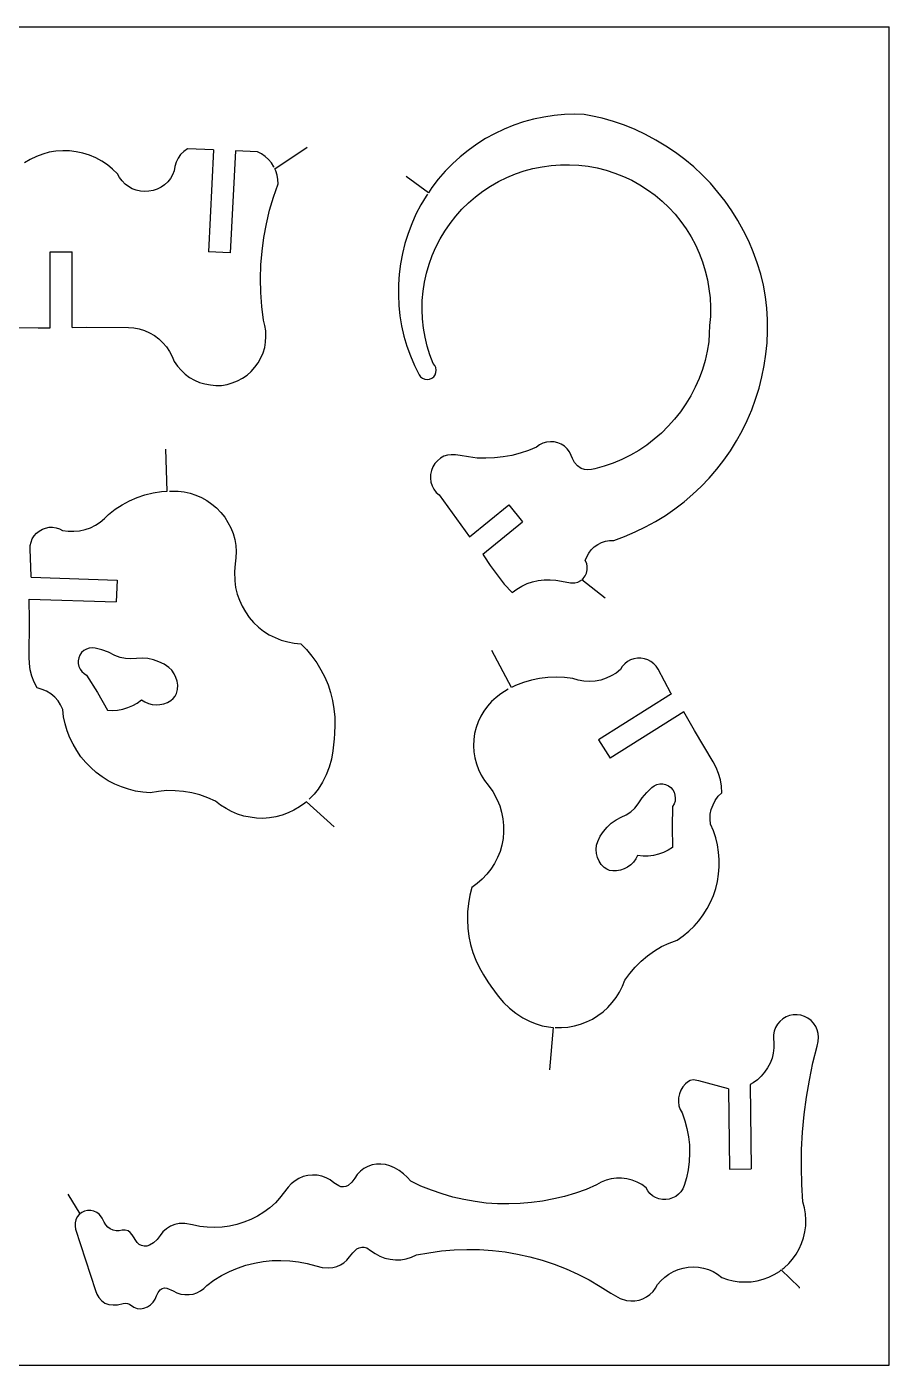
# Model space of a CAD drawing. Extents: x 265 to 565, y 405 to 650.
# Drawn here: x 407 to 564.9, y 404.8 to 649.8 of the extents above; entities that cross this region are included whole.
import ezdxf

# ---------------------------------------------------------------- set-up
doc = ezdxf.new("R2010")
doc.units = 0
doc.linetypes.add('AUSGEZOGEN', pattern=[0])
for name, color, linetype in [('01_DREHEN', 7, 'AUSGEZOGEN'), ('02_MITTEL', 2, 'AUSGEZOGEN'), ('03_DUENN', 1, 'AUSGEZOGEN')]:
    doc.layers.add(name, color=color, linetype=linetype)

msp = doc.modelspace()

# ---------------------------------------------------------------- linework, layer by layer
at = {"layer": '01_DREHEN'}
for p, q in [((497.93286, 632.322235), (496.12482, 631.711585)), ((499.76511, 632.825845), (497.93286, 632.322235)), ((501.63738, 633.227665), (499.76511, 632.825845)), ((503.52846, 633.522355), (501.63738, 633.227665)), ((505.42212, 633.688285), (503.52846, 633.522355)), ((507.33738, 633.731155), (505.42212, 633.688285)), ((508.99815, 633.669505), (507.33738, 633.731155)), ((510.24102, 633.479455), (508.99815, 633.669505)), ((512.32224, 633.016015), (510.24102, 633.479455)), ((514.36341, 632.426755), (512.32224, 633.016015)), ((516.38298, 631.732855), (514.36341, 632.426755)), ((492.63183, 630.176755), (490.97121, 629.271325)), ((494.35695, 630.996325), (492.63183, 630.176755)), ((496.12482, 631.711585), (494.35695, 630.996325)), ((518.3598, 630.934675), (516.38298, 631.732855)), ((520.27506, 630.029335), (518.3598, 630.934675)), ((522.16884, 629.019505), (520.27506, 630.029335)), ((436.399677, 627.391143), (435.727407, 626.927793)), ((441.18773, 627.202287), (436.399677, 627.391143)), ((441.18773, 627.202287), (440.242103, 608.571639)), ((452.399491, 623.761749), (458.326531, 627.690698)), ((489.35073, 628.240105), (487.8159, 627.125845)), ((490.97121, 629.271325), (489.35073, 628.240105)), ((523.97688, 627.926755), (522.16884, 629.019505)), ((525.74475, 626.747995), (523.97688, 627.926755)), ((407.642307, 625.454493), (406.592187, 624.824973)), ((408.778077, 626.003703), (407.642307, 625.454493)), ((409.935177, 626.445693), (408.778077, 626.003703)), ((411.135087, 626.780403), (409.935177, 626.445693)), ((412.353957, 626.970573), (411.135087, 626.780403)), ((413.596857, 627.053583), (412.353957, 626.970573)), ((414.836997, 627.032103), (413.596857, 627.053583)), ((416.077167, 626.884923), (414.836997, 627.032103)), ((417.298647, 626.633013), (416.077167, 626.884923)), ((418.477167, 626.255403), (417.298647, 626.633013)), ((419.634417, 625.770573), (418.477167, 626.255403)), ((420.727167, 625.181193), (419.634417, 625.770573)), ((421.758507, 624.487533), (420.727167, 625.181193)), ((434.337237, 624.950883), (434.106807, 624.171483)), ((434.696067, 625.687533), (434.337237, 624.950883)), ((435.159507, 626.359923), (434.696067, 625.687533)), ((435.727407, 626.927793), (435.159507, 626.359923)), ((445.184874, 627.044559), (444.23696, 608.368874)), ((449.232837, 626.884923), (445.184874, 627.044559)), ((449.969367, 626.485833), (449.232837, 626.884923)), ((450.641757, 626.022363), (449.969367, 626.485833)), ((451.252527, 625.454493), (450.641757, 626.022363)), ((451.777407, 624.824973), (451.252527, 625.454493)), ((452.219367, 624.131313), (451.777407, 624.824973)), ((486.32109, 625.925725), (484.91214, 624.642685)), ((487.8159, 627.125845), (486.32109, 625.925725)), ((527.44824, 625.464985), (525.74475, 626.747995)), ((529.09035, 624.096325), (527.44824, 625.464985)), ((422.725467, 623.710833), (421.758507, 624.487533)), ((423.609417, 622.826913), (422.725467, 623.710833)), ((423.986997, 622.133013), (423.609417, 622.826913)), ((433.707717, 622.658013), (433.287117, 621.985713)), ((434.002287, 623.373153), (433.707717, 622.658013)), ((434.106807, 624.171483), (434.002287, 623.373153)), ((452.257875, 624.052305), (452.219367, 624.131313)), ((452.578407, 623.394663), (452.399491, 623.761749)), ((452.830107, 622.615143), (452.578407, 623.394663)), ((452.977527, 621.795573), (452.830107, 622.615143)), ((480.518985, 619.377559), (476.445348, 622.331642)), ((483.58626, 623.298115), (482.3247, 621.846325)), ((484.91214, 624.642685), (483.58626, 623.298115)), ((494.88456, 622.162255), (496.4409, 622.813285)), ((496.4409, 622.813285), (498.04011, 623.359675)), ((498.04011, 623.359675), (499.65786, 623.801635)), ((499.65786, 623.801635), (501.32121, 624.139195)), ((501.32121, 624.139195), (503.00346, 624.369505)), ((503.00346, 624.369505), (504.68559, 624.495415)), ((504.68559, 624.495415), (506.37042, 624.495415)), ((506.37042, 624.495415), (508.05267, 624.433765)), ((508.05267, 624.433765), (509.7348, 624.222235)), ((509.7348, 624.222235), (511.39815, 623.927545)), ((511.39815, 623.927545), (513.0375, 623.507065)), ((513.0375, 623.507065), (514.63659, 622.982065)), ((514.63659, 622.982065), (516.21432, 622.371325)), ((516.21432, 622.371325), (517.73025, 621.656155)), ((530.64657, 622.644505), (529.09035, 624.096325)), ((532.11702, 621.109675), (530.64657, 622.644505)), ((424.450467, 621.522243), (423.986997, 622.133013)), ((424.996857, 620.954493), (424.450467, 621.522243)), ((425.629077, 620.491143), (424.996857, 620.954493)), ((426.322737, 620.113323), (425.629077, 620.491143)), ((427.038027, 619.837413), (426.322737, 620.113323)), ((430.887117, 620.049183), (430.153197, 619.797243)), ((431.583627, 620.408013), (430.887117, 620.049183)), ((432.234417, 620.847363), (431.583627, 620.408013)), ((432.802287, 621.374973), (432.234417, 620.847363)), ((433.287117, 621.985713), (432.802287, 621.374973)), ((452.155227, 618.575883), (452.998887, 620.976003)), ((452.998887, 620.976003), (452.977527, 621.795573)), ((481.16757, 620.330245), (480.518985, 619.377559)), ((482.3247, 621.846325), (481.16757, 620.330245)), ((490.48635, 619.657855), (491.8953, 620.584675)), ((491.8953, 620.584675), (493.3686, 621.425725)), ((493.3686, 621.425725), (494.88456, 622.162255)), ((517.73025, 621.656155), (519.22236, 620.836345)), ((519.22236, 620.836345), (520.63128, 619.931035)), ((520.63128, 619.931035), (522.00006, 618.921325)), ((533.50731, 619.489075), (532.11702, 621.109675)), ((427.817427, 619.650093), (427.038027, 619.837413)), ((428.594247, 619.607223), (427.817427, 619.650093)), ((429.373647, 619.650093), (428.594247, 619.607223)), ((430.153197, 619.797243), (429.373647, 619.650093)), ((451.439967, 616.157103), (452.155227, 618.575883)), ((480.09348, 618.752545), (479.12652, 617.134555)), ((480.354126, 619.135401), (480.09348, 618.752545)), ((486.65877, 616.355125), (487.85604, 617.533765)), ((487.85604, 617.533765), (489.14169, 618.626635)), ((489.14169, 618.626635), (490.48635, 619.657855)), ((522.00006, 618.921325), (523.30446, 617.849815)), ((523.30446, 617.849815), (524.52324, 616.692565)), ((534.83322, 617.828455), (533.50731, 619.489075)), ((536.05188, 616.081945), (534.83322, 617.828455)), ((450.872067, 613.674063), (451.439967, 616.157103)), ((478.24257, 615.428335), (477.46578, 613.684675)), ((479.12652, 617.134555), (478.24257, 615.428335)), ((484.49169, 613.767685), (485.54439, 615.093595)), ((485.54439, 615.093595), (486.65877, 616.355125)), ((524.52324, 616.692565), (525.65901, 615.449815)), ((525.65901, 615.449815), (526.7331, 614.126515)), ((537.16626, 614.273905), (536.05188, 616.081945)), ((450.411327, 611.193633), (450.872067, 613.674063)), ((477.46578, 613.684675), (476.79078, 611.916775)), ((483.54336, 612.358765), (484.49169, 613.767685)), ((526.7331, 614.126515), (527.72157, 612.757855)), ((527.72157, 612.757855), (528.60549, 611.327425)), ((538.19757, 612.401635), (537.16626, 614.273905)), ((450.073887, 608.689353), (450.411327, 611.193633)), ((476.22279, 610.087255), (475.76214, 608.236345)), ((476.79078, 611.916775), (476.22279, 610.087255)), ((481.90425, 609.412135), (482.66214, 610.928335)), ((482.66214, 610.928335), (483.54336, 612.358765)), ((528.60549, 611.327425), (529.4037, 609.832855)), ((539.14578, 610.486345), (538.19757, 612.401635)), ((539.96535, 608.528335), (539.14578, 610.486345)), ((411.311317, 608.584803), (415.311317, 608.584803)), ((411.311317, 594.652983), (411.311317, 608.584803)), ((415.311317, 594.71996), (415.311317, 608.584803)), ((444.23696, 608.368874), (440.242103, 608.571639)), ((449.862357, 606.166023), (450.073887, 608.689353)), ((475.76214, 608.236345), (475.40322, 606.363955)), ((480.66408, 606.278215), (481.23183, 607.877425)), ((481.23183, 607.877425), (481.90425, 609.412135)), ((529.4037, 609.832855), (530.10006, 608.297995)), ((530.10006, 608.297995), (530.68671, 606.720175)), ((540.702, 606.530125), (539.96535, 608.528335)), ((449.800707, 603.640233), (449.862357, 606.166023)), ((475.40322, 606.363955), (475.17291, 604.470175)), ((480.17925, 604.657735), (480.66408, 606.278215)), ((530.68671, 606.720175), (531.19293, 605.099695)), ((541.3314, 604.491685), (540.702, 606.530125)), ((449.843577, 601.095453), (449.800707, 603.640233)), ((475.17291, 604.470175), (475.02549, 602.576395)), ((479.547, 601.336225), (479.8203, 603.018355)), ((479.8203, 603.018355), (480.17925, 604.657735)), ((531.19293, 605.099695), (531.59202, 603.460345)), ((531.59202, 603.460345), (531.86535, 601.796995)), ((541.83774, 602.429245), (541.3314, 604.491685)), ((450.031017, 598.569663), (449.843577, 601.095453)), ((475.02549, 602.576395), (475.02549, 600.661345)), ((475.02549, 600.661345), (475.08714, 598.748785)), ((479.39958, 599.651515), (479.547, 601.336225)), ((531.86535, 601.796995), (532.05549, 600.114865)), ((542.23683, 600.345175), (541.83774, 602.429245)), ((542.46714, 598.242565), (542.23683, 600.345175)), ((450.325707, 596.067723), (450.031017, 598.569663)), ((475.08714, 598.748785), (475.2987, 596.855005)), ((479.37834, 597.969265), (479.39958, 599.651515)), ((479.44248, 596.287135), (479.37834, 597.969265)), ((532.05549, 600.114865), (532.11702, 598.432615)), ((532.11702, 598.432615), (532.11702, 596.747905)), ((542.59578, 596.139745), (542.46714, 598.242565)), ((450.598887, 595.079373), (450.325707, 596.067723)), ((475.2987, 596.855005), (475.61487, 594.982615)), ((479.61135, 594.602305), (479.44248, 596.287135)), ((532.11702, 596.747905), (531.96975, 595.065775)), ((542.59578, 594.034435), (542.59578, 596.139745)), ((402.003747, 594.698943), (409.094127, 594.615903)), ((409.094127, 594.615903), (411.311317, 594.652983)), ((415.311317, 594.71996), (417.909417, 594.763323)), ((417.909417, 594.763323), (425.607597, 594.720453)), ((425.607597, 594.720453), (426.617427, 594.637413)), ((426.617427, 594.637413), (427.605777, 594.447243)), ((427.605777, 594.447243), (428.575467, 594.131073)), ((428.575467, 594.131073), (429.499557, 593.731983)), ((429.499557, 593.731983), (430.383507, 593.228463)), ((430.383507, 593.228463), (431.181807, 592.617723)), ((450.767667, 594.069543), (450.598887, 595.079373)), ((450.724797, 592.049853), (450.789177, 593.059683)), ((450.789177, 593.059683), (450.767667, 594.069543)), ((475.61487, 594.982615), (476.03547, 593.131705)), ((476.03547, 593.131705), (476.58183, 591.299575)), ((479.90592, 592.941565), (479.61135, 594.602305)), ((480.28353, 591.299575), (479.90592, 592.941565)), ((531.9081, 593.635345), (531.84396, 592.100485)), ((531.96975, 595.065775), (531.9081, 593.635345)), ((542.48853, 591.910345), (542.59578, 594.034435)), ((431.181807, 592.617723), (431.939847, 591.923943)), ((431.939847, 591.923943), (432.593337, 591.165903)), ((432.593337, 591.165903), (433.161207, 590.324853)), ((450.264057, 590.073033), (450.558747, 591.040023)), ((450.558747, 591.040023), (450.724797, 592.049853)), ((476.58183, 591.299575), (477.23274, 589.491565)), ((480.76836, 589.681825), (480.28353, 591.299575)), ((531.84396, 592.100485), (531.54915, 590.375485)), ((542.2797, 589.807615), (542.48853, 591.910345)), ((433.161207, 590.324853), (433.643337, 589.419543)), ((433.643337, 589.419543), (434.002287, 588.473943)), ((434.002287, 588.473943), (434.591637, 587.632893)), ((448.769367, 587.421243), (449.358747, 588.240903)), ((449.358747, 588.240903), (449.862357, 589.124853)), ((449.862357, 589.124853), (450.264057, 590.073033)), ((477.23274, 589.491565), (477.96939, 587.745175)), ((481.35774, 588.104005), (480.76836, 589.681825)), ((481.67379, 587.766565), (481.35774, 588.104005)), ((531.17157, 588.671995), (530.66793, 587.008405)), ((531.54915, 590.375485), (531.17157, 588.671995)), ((541.98501, 587.723665), (542.2797, 589.807615)), ((434.591637, 587.632893), (435.242547, 586.874853)), ((435.242547, 586.874853), (436.000587, 586.181073)), ((436.000587, 586.181073), (436.820157, 585.570333)), ((436.820157, 585.570333), (437.704077, 585.064113)), ((446.476497, 585.401673), (447.317547, 585.990903)), ((447.317547, 585.990903), (448.075587, 586.663203)), ((448.075587, 586.663203), (448.769367, 587.421243)), ((477.96939, 587.745175), (478.81047, 586.020175)), ((478.81047, 586.020175), (479.08626, 585.682495)), ((479.08626, 585.682495), (479.44248, 585.409435)), ((481.14621, 585.409435), (481.48365, 585.704005)), ((481.48365, 585.704005), (481.73535, 586.063045)), ((481.86135, 587.367445), (481.67379, 587.766565)), ((481.73535, 586.063045), (481.90425, 586.483525)), ((481.92561, 586.925485), (481.86135, 587.367445)), ((481.90425, 586.483525), (481.92561, 586.925485)), ((530.66793, 587.008405), (530.05719, 585.369145)), ((541.03671, 583.622785), (541.56444, 585.663835)), ((541.56444, 585.663835), (541.98501, 587.723665)), ((437.704077, 585.064113), (438.630897, 584.665023)), ((438.630897, 584.665023), (439.619367, 584.370333)), ((439.619367, 584.370333), (440.607717, 584.182893)), ((440.607717, 584.182893), (441.617547, 584.097123)), ((441.617547, 584.097123), (442.648767, 584.118513)), ((442.648767, 584.118513), (443.658627, 584.287293)), ((443.658627, 584.287293), (444.625587, 584.560473)), ((444.625587, 584.560473), (445.571187, 584.938323)), ((445.571187, 584.938323), (446.476497, 585.401673)), ((479.44248, 585.409435), (479.86305, 585.243235)), ((479.86305, 585.243235), (480.30501, 585.179005)), ((480.30501, 585.179005), (480.747, 585.243235)), ((480.747, 585.243235), (481.14621, 585.409435)), ((529.36353, 583.770175), (528.56262, 582.213835)), ((530.05719, 585.369145), (529.36353, 583.770175)), ((540.40731, 581.603095), (541.03671, 583.622785)), ((527.65719, 580.719145), (526.66884, 579.288715)), ((528.56262, 582.213835), (527.65719, 580.719145)), ((539.69214, 579.626395), (540.40731, 581.603095)), ((526.66884, 579.288715), (525.57597, 577.901275)), ((538.85109, 577.689745), (539.69214, 579.626395)), ((524.41884, 576.618235), (523.1787, 575.375365)), ((525.57597, 577.901275), (524.41884, 576.618235)), ((536.89305, 573.944935), (537.92427, 575.795845)), ((537.92427, 575.795845), (538.85109, 577.689745)), ((501.4686, 573.545845), (500.85786, 573.229885)), ((502.14102, 573.736015), (501.4686, 573.545845)), ((502.83468, 573.797665), (502.14102, 573.736015)), ((503.52846, 573.776155), (502.83468, 573.797665)), ((504.20346, 573.607495), (503.52846, 573.776155)), ((504.83298, 573.334195), (504.20346, 573.607495)), ((505.42212, 572.956585), (504.83298, 573.334195)), ((521.85267, 574.239625), (520.46511, 573.187015)), ((523.1787, 575.375365), (521.85267, 574.239625)), ((535.7787, 572.158405), (536.89305, 573.944935)), ((432.69317, 564.730611), (432.460162, 572.430646)), ((483.35604, 571.127065), (482.72379, 570.768115)), ((483.98535, 571.336135), (483.35604, 571.127065)), ((484.66047, 571.421875), (483.98535, 571.336135)), ((485.48013, 571.400365), (484.66047, 571.421875)), ((486.2997, 571.295845), (485.48013, 571.400365)), ((487.85604, 571.001155), (486.2997, 571.295845)), ((489.45501, 570.811015), (487.85604, 571.001155)), ((494.20968, 571.001155), (492.63183, 570.832495)), ((495.78738, 571.274455), (494.20968, 571.001155)), ((497.32482, 571.673575), (495.78738, 571.274455)), ((498.83829, 572.177185), (497.32482, 571.673575)), ((500.29011, 572.809315), (498.83829, 572.177185)), ((500.85786, 573.229885), (500.29011, 572.809315)), ((505.92846, 572.471755), (505.42212, 572.956585)), ((506.32755, 571.925245), (505.92846, 572.471755)), ((506.64372, 571.295845), (506.32755, 571.925245)), ((506.89542, 570.706585), (506.64372, 571.295845)), ((517.49736, 571.336135), (515.94102, 570.559195)), ((519.01341, 572.198575), (517.49736, 571.336135)), ((520.46511, 573.187015), (519.01341, 572.198575)), ((534.57879, 570.411895), (535.7787, 572.158405)), ((481.06317, 568.518115), (480.91578, 567.824335)), ((481.31487, 569.190415), (481.06317, 568.518115)), ((481.69248, 569.801155), (481.31487, 569.190415)), ((482.17731, 570.326155), (481.69248, 569.801155)), ((482.72379, 570.768115), (482.17731, 570.326155)), ((491.03286, 570.768115), (489.45501, 570.811015)), ((492.63183, 570.832495), (491.03286, 570.768115)), ((507.27315, 569.991445), (506.89542, 570.706585)), ((507.82224, 569.380675), (507.27315, 569.991445)), ((508.47315, 568.917235), (507.82224, 569.380675)), ((509.08377, 568.727185), (508.47315, 568.917235)), ((509.71329, 568.644145), (509.08377, 568.727185)), ((510.3669, 568.687015), (509.71329, 568.644145)), ((510.99633, 568.812805), (510.3669, 568.687015)), ((512.68128, 569.297665), (510.99633, 568.812805)), ((514.3419, 569.865535), (512.68128, 569.297665)), ((515.94102, 570.559195), (514.3419, 569.865535)), ((531.9081, 567.149455), (533.29566, 568.748455)), ((533.29566, 568.748455), (534.57879, 570.411895)), ((480.91578, 567.824335), (480.89427, 567.109195)), ((480.89427, 567.109195), (480.97743, 566.415415)), ((480.97743, 566.415415), (481.18896, 565.719025)), ((530.4564, 565.614505), (531.9081, 567.149455)), ((425.786723, 562.99857), (427.189791, 563.596643)), ((427.189791, 563.596643), (428.640206, 564.076538)), ((428.640206, 564.076538), (430.13312, 564.435495)), ((430.13312, 564.435495), (431.638639, 564.656049)), ((431.638639, 564.656049), (432.69317, 564.730611)), ((433.157398, 564.763435), (434.706217, 564.739471)), ((434.706217, 564.739471), (435.808532, 564.60391)), ((435.808532, 564.60391), (436.917038, 564.372809)), ((436.917038, 564.372809), (437.976931, 564.017407)), ((437.976931, 564.017407), (439.013882, 563.573961)), ((439.013882, 563.573961), (439.99145, 563.024624)), ((481.18896, 565.719025), (481.52652, 565.089505)), ((481.52652, 565.089505), (481.96578, 564.521755)), ((481.96578, 564.521755), (482.49348, 564.058405)), ((482.49348, 564.058405), (488.02542, 556.413236)), ((527.32236, 562.796635), (528.92157, 564.184195)), ((528.92157, 564.184195), (530.4564, 565.614505)), ((421.942624, 560.487307), (423.161945, 561.443241)), ((423.161945, 561.443241), (424.438339, 562.25878)), ((424.438339, 562.25878), (425.786723, 562.99857)), ((439.99145, 563.024624), (440.900516, 562.38575)), ((440.900516, 562.38575), (441.755724, 561.668968)), ((441.755724, 561.668968), (442.543639, 560.860159)), ((488.02542, 556.413236), (495.221926, 562.254496)), ((495.221926, 562.254496), (497.742763, 559.148794)), ((523.91523, 560.313595), (525.64023, 561.513595)), ((525.64023, 561.513595), (527.32236, 562.796635)), ((419.579255, 558.52616), (420.457047, 559.062794)), ((420.457047, 559.062794), (421.234892, 559.733365)), ((421.234892, 559.733365), (421.942624, 560.487307)), ((442.543639, 560.860159), (443.232249, 559.971875)), ((443.232249, 559.971875), (443.830541, 559.030749)), ((443.830541, 559.030749), (444.356274, 558.044325)), ((490.451394, 553.230536), (497.742763, 559.148794)), ((520.27506, 558.189625), (522.10446, 559.220725)), ((522.10446, 559.220725), (523.91523, 560.313595)), ((408.023819, 555.998621), (408.355227, 556.557599)), ((408.355227, 556.557599), (408.805437, 557.040413)), ((408.805437, 557.040413), (409.296659, 557.447717)), ((409.296659, 557.447717), (409.861204, 557.776923)), ((409.861204, 557.776923), (410.457608, 558.003854)), ((410.457608, 558.003854), (411.091711, 558.128616)), ((411.091711, 558.128616), (411.740115, 558.143989)), ((411.740115, 558.143989), (412.379933, 558.051941)), ((412.379933, 558.051941), (413.004618, 557.858101)), ((413.004618, 557.858101), (413.570419, 557.552273)), ((413.570419, 557.552273), (414.606506, 557.402957)), ((414.606506, 557.402957), (415.634445, 557.394643)), ((415.634445, 557.394643), (416.676298, 557.49057)), ((416.676298, 557.49057), (417.670714, 557.704589)), ((417.670714, 557.704589), (418.657376, 558.059945)), ((418.657376, 558.059945), (419.579255, 558.52616)), ((444.356274, 558.044325), (444.755551, 556.987286)), ((444.755551, 556.987286), (445.070091, 555.905594)), ((514.44645, 555.727855), (516.42585, 556.464505)), ((516.42585, 556.464505), (518.3598, 557.284195)), ((518.3598, 557.284195), (520.27506, 558.189625)), ((407.606716, 554.124247), (407.641573, 554.777216)), ((407.801454, 549.195941), (407.606716, 554.124247)), ((407.641573, 554.777216), (407.787558, 555.398861)), ((407.787558, 555.398861), (408.023819, 555.998621)), ((445.070091, 555.905594), (445.25318, 554.793716)), ((445.25318, 554.793716), (445.316218, 553.686357)), ((509.86068, 553.413595), (510.32403, 554.024335)), ((510.32403, 554.024335), (510.87054, 554.549335)), ((510.87054, 554.549335), (511.50267, 554.991325)), ((511.50267, 554.991325), (512.19645, 555.350245)), ((512.19645, 555.350245), (512.91159, 555.580555)), ((512.91159, 555.580555), (513.66951, 555.727855)), ((513.66951, 555.727855), (514.44645, 555.727855)), ((445.158619, 551.451834), (445.004172, 550.047032)), ((445.294241, 552.554045), (445.158619, 551.451834)), ((445.316218, 553.686357), (445.294241, 552.554045)), ((490.451394, 553.230536), (490.65513, 552.928765)), ((490.65513, 552.928765), (491.81226, 551.142115)), ((509.23116, 552.026035), (509.48298, 552.741205)), ((509.48298, 551.498335), (509.23116, 552.026035)), ((509.48298, 552.741205), (509.86068, 553.413595)), ((509.58738, 550.930465), (509.48298, 551.498335)), ((407.782501, 548.997469), (407.801454, 549.195941)), ((407.782501, 548.997469), (423.531126, 548.467009)), ((445.004172, 550.047032), (445.068388, 548.304593)), ((491.81226, 551.142115), (493.07379, 549.417115)), ((493.07379, 549.417115), (494.39982, 547.753645)), ((508.83207, 548.763475), (509.18829, 549.226945)), ((509.18829, 549.226945), (509.44011, 549.754675)), ((509.44011, 549.754675), (509.56602, 550.341325)), ((509.56602, 550.341325), (509.58738, 550.930465)), ((423.531126, 548.467009), (423.39647, 544.469276)), ((445.068388, 548.304593), (445.22932, 547.108566)), ((445.22932, 547.108566), (445.533872, 545.921797)), ((494.39982, 547.753645), (495.83013, 546.176035)), ((495.83013, 546.176035), (496.67133, 546.786775)), ((496.67133, 546.786775), (497.59815, 547.354555)), ((497.59815, 547.354555), (498.56499, 547.817995)), ((498.56499, 547.817995), (499.57482, 548.155465)), ((499.57482, 548.155465), (500.62755, 548.407255)), ((500.62755, 548.407255), (501.69903, 548.533165)), ((501.69903, 548.533165), (502.77303, 548.533165)), ((502.77303, 548.533165), (503.84451, 548.468905)), ((503.84451, 548.468905), (504.89724, 548.259985)), ((504.89724, 548.259985), (506.49633, 547.943905)), ((506.49633, 547.943905), (507.31602, 547.943905)), ((507.31602, 547.943905), (507.88389, 548.112685)), ((507.88389, 548.112685), (508.39011, 548.385895)), ((508.39011, 548.385895), (508.488854, 548.470256)), ((508.583721, 548.551303), (508.83207, 548.763475)), ((508.583721, 548.551303), (512.895768, 545.216802)), ((407.5119, 541.089248), (407.476051, 545.005523)), ((407.476051, 545.005523), (423.39647, 544.469276)), ((445.533872, 545.921797), (445.924779, 544.788649)), ((445.924779, 544.788649), (446.431428, 543.670104)), ((446.431428, 543.670104), (447.035921, 542.633481)), ((447.035921, 542.633481), (447.723837, 541.623765)), ((447.723837, 541.623765), (448.516628, 540.721671)), ((407.424544, 534.390336), (407.5119, 541.089248)), ((448.516628, 540.721671), (449.401783, 539.873612)), ((449.401783, 539.873612), (450.363516, 539.144422)), ((450.363516, 539.144422), (451.385983, 538.475687)), ((451.385983, 538.475687), (452.456984, 537.931209)), ((452.456984, 537.931209), (453.589494, 537.49386)), ((453.589494, 537.49386), (454.761333, 537.153972)), ((454.761333, 537.153972), (455.945585, 536.920541)), ((455.945585, 536.920541), (457.159621, 536.80064)), ((457.159621, 536.80064), (458.217305, 535.736642)), ((407.482757, 533.205672), (407.424544, 534.390336)), ((458.217305, 535.736642), (459.186242, 534.574704)), ((459.186242, 534.574704), (460.077281, 533.339281)), ((495.750093, 528.785711), (492.119704, 535.609907)), ((518.764637, 534.175981), (518.135117, 534.071581)), ((519.418157, 534.175981), (518.764637, 534.175981)), ((520.047677, 534.071581), (519.418157, 534.175981)), ((407.651496, 532.038958), (407.482757, 533.205672)), ((407.945123, 530.870684), (407.651496, 532.038958)), ((460.077281, 533.339281), (460.858146, 532.042666)), ((460.858146, 532.042666), (461.557873, 530.720582)), ((515.673587, 532.113421), (514.853777, 531.462511)), ((516.008297, 532.662631), (515.673587, 532.113421)), ((516.450287, 533.144761), (516.008297, 532.662631)), ((516.956627, 533.546581), (516.450287, 533.144761)), ((517.524497, 533.859931), (516.956627, 533.546581)), ((518.135117, 534.071581), (517.524497, 533.859931)), ((520.679807, 533.881291), (520.047677, 534.071581)), ((521.247677, 533.565361), (520.679807, 533.881291)), ((521.753897, 533.166271), (521.247677, 533.565361)), ((522.193157, 532.702801), (521.753897, 533.166271)), ((522.552197, 532.156291), (522.193157, 532.702801)), ((524.866577, 527.800861), (522.552197, 532.156291)), ((408.374603, 529.756731), (407.945123, 530.870684)), ((408.929901, 528.719307), (408.374603, 529.756731)), ((461.557873, 530.720582), (462.155996, 529.317369)), ((462.155996, 529.317369), (462.625038, 527.885386)), ((497.898467, 529.716151), (496.486817, 529.148281)), ((499.368947, 530.158111), (497.898467, 529.716151)), ((500.863637, 530.474191), (499.368947, 530.158111)), ((502.376957, 530.664331), (500.863637, 530.474191)), ((503.914427, 530.704501), (502.376957, 530.664331)), ((505.427867, 530.642971), (503.914427, 530.704501)), ((506.962727, 530.431411), (505.427867, 530.642971)), ((507.953897, 530.136631), (506.962727, 530.431411)), ((508.963637, 529.949191), (507.953897, 530.136631)), ((509.992247, 529.927801), (508.963637, 529.949191)), ((511.023467, 529.989451), (509.992247, 529.927801)), ((512.054807, 530.179501), (511.023467, 529.989451)), ((513.021647, 530.495551), (512.054807, 530.179501)), ((513.969977, 530.937511), (513.021647, 530.495551)), ((514.853777, 531.462511), (513.969977, 530.937511)), ((409.805264, 528.47328), (408.929901, 528.719307)), ((410.648244, 528.112103), (409.805264, 528.47328)), ((411.413659, 527.634467), (410.648244, 528.112103)), ((412.121293, 527.048611), (411.413659, 527.634467)), ((412.728498, 526.37943), (412.121293, 527.048611)), ((462.625038, 527.885386), (462.993151, 526.419413)), ((492.910907, 527.002681), (492.069737, 526.244641)), ((493.794857, 527.675071), (492.910907, 527.002681)), ((495.120737, 528.475981), (493.794857, 527.675071)), ((496.486817, 529.148281), (495.750093, 528.785711)), ((524.982928, 527.638958), (511.645649, 519.247442)), ((524.982928, 527.638958), (524.866577, 527.800861)), ((413.20302, 525.60815), (412.728498, 526.37943)), ((413.586031, 524.786493), (413.20302, 525.60815)), ((413.7587, 523.448431), (413.586031, 524.786493)), ((462.993151, 526.419413), (463.230822, 524.927001)), ((463.230822, 524.927001), (463.385133, 523.407753)), ((490.660787, 524.498281), (490.093037, 523.531291)), ((491.333177, 525.403711), (490.660787, 524.498281)), ((492.069737, 526.244641), (491.333177, 525.403711)), ((527.258576, 524.344876), (513.775805, 515.861821)), ((529.200407, 520.943731), (527.258576, 524.344876)), ((414.030809, 522.146616), (413.7587, 523.448431)), ((414.414872, 520.860598), (414.030809, 522.146616)), ((463.417564, 521.894911), (463.31475, 520.396205)), ((463.385133, 523.407753), (463.417564, 521.894911)), ((489.629567, 522.521461), (489.251867, 521.471461)), ((490.093037, 523.531291), (489.629567, 522.521461)), ((414.90006, 519.60865), (414.414872, 520.860598)), ((415.477767, 518.410652), (414.90006, 519.60865)), ((463.255629, 519.412991), (463.039464, 517.193977)), ((463.31475, 520.396205), (463.255629, 519.412991)), ((488.978657, 520.375861), (488.831267, 519.261631)), ((489.251867, 521.471461), (488.978657, 520.375861)), ((532.650407, 515.200861), (529.200407, 520.943731)), ((416.155147, 517.249038), (415.477767, 518.410652)), ((416.924038, 516.137801), (416.155147, 517.249038)), ((463.039464, 517.193977), (462.768659, 515.696423)), ((488.831267, 519.261631), (488.788517, 518.147251)), ((488.788517, 518.147251), (488.831267, 517.030291)), ((488.831267, 517.030291), (489.018827, 515.916031)), ((511.645649, 519.247442), (513.775805, 515.861821)), ((417.793244, 515.109787), (416.924038, 516.137801)), ((418.710359, 514.159338), (417.793244, 515.109787)), ((462.768659, 515.696423), (462.373381, 514.247417)), ((489.018827, 515.916031), (489.292007, 514.823161)), ((489.292007, 514.823161), (489.693947, 513.770431)), ((533.196887, 514.148161), (532.650407, 515.200861)), ((419.719961, 513.262716), (418.710359, 514.159338)), ((420.800441, 512.457157), (419.719961, 513.262716)), ((421.921818, 511.746847), (420.800441, 512.457157)), ((461.814355, 512.823671), (461.137432, 511.480195)), ((462.373381, 514.247417), (461.814355, 512.823671)), ((489.693947, 513.770431), (490.197317, 512.782081)), ((490.197317, 512.782081), (490.786697, 511.815001)), ((533.638847, 513.055291), (533.196887, 514.148161)), ((533.973707, 511.898161), (533.638847, 513.055291)), ((423.111688, 511.125792), (421.921818, 511.746847)), ((424.342333, 510.600194), (423.111688, 511.125792)), ((425.613246, 510.175451), (424.342333, 510.600194)), ((426.915422, 509.861941), (425.613246, 510.175451)), ((428.248412, 509.665618), (426.915422, 509.861941)), ((429.585333, 509.542711), (428.248412, 509.665618)), ((431.096091, 509.791324), (429.585333, 509.542711)), ((432.62505, 509.92928), (431.096091, 509.791324)), ((434.160701, 509.922537), (432.62505, 509.92928)), ((435.698105, 509.795824), (434.160701, 509.922537)), ((437.211794, 509.534392), (435.698105, 509.795824)), ((460.323007, 510.202013), (459.601502, 509.269801)), ((461.137432, 511.480195), (460.323007, 510.202013)), ((490.786697, 511.815001), (491.459087, 510.931171)), ((491.459087, 510.931171), (492.300167, 509.795431)), ((492.300167, 509.795431), (493.122437, 508.257871)), ((534.163847, 510.719521), (533.973707, 511.898161)), ((534.206747, 509.543611), (534.163847, 510.719521)), ((438.708792, 509.142096), (437.211794, 509.534392)), ((440.145418, 508.640485), (438.708792, 509.142096)), ((441.553725, 508.02283), (440.145418, 508.640485)), ((442.46744, 507.290643), (441.553725, 508.02283)), ((443.480671, 506.637984), (442.46744, 507.290643)), ((457.896205, 507.642738), (456.93071, 506.95873)), ((458.199528, 507.911195), (457.896205, 507.642738)), ((458.199528, 507.911195), (463.292624, 503.291187)), ((458.779717, 508.424693), (458.693337, 508.348242)), ((459.601502, 509.269801), (458.779717, 508.424693)), ((493.122437, 508.257871), (493.585907, 507.143611)), ((532.291457, 506.492731), (532.607627, 507.355291)), ((532.607627, 507.355291), (533.028227, 508.153471)), ((533.028227, 508.153471), (533.574497, 508.890121)), ((533.574497, 508.890121), (534.206747, 509.543611)), ((444.506181, 506.091774), (443.480671, 506.637984)), ((445.600237, 505.635266), (444.506181, 506.091774)), ((446.735058, 505.273757), (445.600237, 505.635266)), ((447.891253, 505.045739), (446.735058, 505.273757)), ((449.068271, 504.904217), (447.891253, 505.045739)), ((450.239281, 504.858341), (449.068271, 504.904217)), ((451.432962, 504.943552), (450.239281, 504.858341)), ((452.588855, 505.130846), (451.432962, 504.943552)), ((453.727816, 505.43228), (452.588855, 505.130846)), ((454.852562, 505.843014), (453.727816, 505.43228)), ((455.912538, 506.364997), (454.852562, 505.843014)), ((456.93071, 506.95873), (455.912538, 506.364997)), ((493.585907, 507.143611), (493.920647, 505.965001)), ((493.920647, 505.965001), (494.153777, 504.789211)), ((494.153777, 504.789211), (494.279567, 503.567731)), ((532.082627, 504.703471), (532.104017, 505.608781)), ((532.165667, 503.800741), (532.082627, 504.703471)), ((532.104017, 505.608781), (532.291457, 506.492731)), ((494.279567, 502.367731), (494.193947, 501.148951)), ((494.279567, 503.567731), (494.279567, 502.367731)), ((532.690547, 502.557871), (532.165667, 503.800741)), ((533.111267, 501.296221), (532.690547, 502.557871)), ((493.963517, 499.970311), (493.626077, 498.791821)), ((494.193947, 501.148951), (493.963517, 499.970311)), ((533.427317, 499.991821), (533.111267, 501.296221)), ((533.638847, 498.665911), (533.427317, 499.991821)), ((493.162607, 497.677441), (492.616217, 496.584691)), ((493.626077, 498.791821), (493.162607, 497.677441)), ((533.743277, 497.340001), (533.638847, 498.665911)), ((491.965307, 495.574831), (491.207297, 494.626531)), ((492.616217, 496.584691), (491.965307, 495.574831)), ((533.638847, 494.648041), (533.743277, 495.995311)), ((533.743277, 495.995311), (533.743277, 497.340001)), ((489.460787, 492.944401), (488.472437, 492.229261)), ((490.366217, 493.742611), (489.460787, 492.944401)), ((491.207297, 494.626531), (490.366217, 493.742611)), ((533.092367, 492.039091), (533.405837, 493.322131)), ((533.405837, 493.322131), (533.638847, 494.648041)), ((488.094737, 490.777321), (487.843037, 489.285481)), ((488.472437, 492.229261), (488.094737, 490.777321)), ((532.144307, 489.515791), (532.671887, 490.755961)), ((532.671887, 490.755961), (533.092367, 492.039091)), ((487.695647, 487.769401), (487.674257, 486.255961)), ((487.843037, 489.285481), (487.695647, 487.769401)), ((530.818397, 487.201411), (531.533417, 488.337301)), ((531.533417, 488.337301), (532.144307, 489.515791)), ((487.674257, 486.255961), (487.735787, 484.761391)), ((528.169187, 484.193521), (529.136147, 485.120311)), ((529.136147, 485.120311), (530.020067, 486.127441)), ((530.020067, 486.127441), (530.818397, 487.201411)), ((487.735787, 484.761391), (487.925957, 483.247921)), ((487.925957, 483.247921), (488.242127, 481.774621)), ((526.023587, 482.572801), (527.116577, 483.352441)), ((527.116577, 483.352441), (528.169187, 484.193521)), ((488.242127, 481.774621), (488.662607, 480.322801)), ((488.662607, 480.322801), (489.209087, 478.913851)), ((520.615547, 479.712181), (521.879807, 480.596101)), ((521.879807, 480.596101), (523.202987, 481.375501)), ((523.202987, 481.375501), (524.593277, 482.026531)), ((524.593277, 482.026531), (526.023587, 482.572801)), ((489.209087, 478.913851), (489.841097, 477.523711)), ((518.344067, 477.630841), (519.439637, 478.723831)), ((519.439637, 478.723831), (520.615547, 479.712181)), ((489.841097, 477.523711), (490.575167, 476.200501)), ((490.575167, 476.200501), (491.418947, 474.957631)), ((516.450287, 475.230841), (517.355717, 476.473831)), ((517.355717, 476.473831), (518.344067, 477.630841)), ((491.418947, 474.957631), (491.965307, 474.138061)), ((491.965307, 474.138061), (493.269857, 472.330051)), ((514.872557, 472.075411), (515.483297, 473.063851)), ((515.483297, 473.063851), (516.029807, 474.138061)), ((516.029807, 474.138061), (516.450287, 475.230841)), ((493.269857, 472.330051), (494.258177, 471.172801)), ((494.258177, 471.172801), (495.329567, 470.120191)), ((513.359207, 470.245981), (514.157417, 471.129931)), ((514.157417, 471.129931), (514.872557, 472.075411)), ((495.329567, 470.120191), (496.529687, 469.171891)), ((496.529687, 469.171891), (497.791217, 468.352321)), ((497.791217, 468.352321), (499.138637, 467.658421)), ((509.467247, 467.594191), (510.541337, 468.121891)), ((510.541337, 468.121891), (511.529807, 468.751411)), ((511.529807, 468.751411), (512.475287, 469.466581)), ((512.475287, 469.466581), (513.359207, 470.245981)), ((545.359531, 468.147898), (544.834531, 467.684548)), ((545.970271, 468.504118), (545.359531, 468.147898)), ((546.621301, 468.755908), (545.970271, 468.504118)), ((547.296181, 468.903208), (546.621301, 468.755908)), ((548.011351, 468.903208), (547.296181, 468.903208)), ((548.705131, 468.820168), (548.011351, 468.903208)), ((549.337381, 468.608638), (548.705131, 468.820168)), ((549.988141, 468.295168), (549.337381, 468.608638)), ((550.556041, 467.871988), (549.988141, 468.295168)), ((499.138637, 467.658421), (500.231507, 467.216581)), ((500.231507, 467.216581), (501.367127, 466.900501)), ((501.367127, 466.900501), (502.524257, 466.670071)), ((502.524257, 466.670071), (503.32971, 466.598643)), ((503.32971, 466.598643), (502.681788, 458.814754)), ((503.702867, 466.565551), (504.881507, 466.565551)), ((504.881507, 466.565551), (506.060117, 466.648591)), ((506.060117, 466.648591), (507.238637, 466.860361)), ((507.238637, 466.860361), (508.374377, 467.173711)), ((508.374377, 467.173711), (509.467247, 467.594191)), ((543.803311, 465.873778), (543.677401, 465.201388)), ((544.055131, 466.548778), (543.803311, 465.873778)), ((544.392571, 467.156818), (544.055131, 466.548778)), ((544.834531, 467.684548), (544.392571, 467.156818)), ((551.019481, 467.368348), (550.556041, 467.871988)), ((551.418601, 466.779118), (551.019481, 467.368348)), ((551.691781, 466.128208), (551.418601, 466.779118)), ((551.860561, 465.496078), (551.691781, 466.128208)), ((543.677401, 465.201388), (543.677401, 464.507728)), ((543.677401, 464.507728), (543.760441, 463.813948)), ((543.760441, 463.813948), (543.760441, 462.844258)), ((550.893601, 460.090648), (551.691781, 463.181818)), ((551.691781, 463.181818), (551.839051, 464.001388)), ((551.839051, 464.001388), (551.903431, 464.823778)), ((551.903431, 464.823778), (551.860561, 465.496078)), ((543.404221, 460.953088), (543.045271, 460.047778)), ((543.634531, 461.877298), (543.404221, 460.953088)), ((543.760441, 462.844258), (543.634531, 461.877298)), ((542.056921, 458.405788), (541.427401, 457.669258)), ((542.603311, 459.206698), (542.056921, 458.405788)), ((543.045271, 460.047778), (542.603311, 459.206698)), ((550.239961, 456.953998), (550.893601, 460.090648)), ((527.562931, 456.238828), (527.099581, 455.692438)), ((527.940751, 456.576388), (527.562931, 456.238828)), ((528.403981, 456.870958), (527.940751, 456.576388)), ((528.950491, 456.996868), (528.403981, 456.870958)), ((529.981831, 456.828208), (528.950491, 456.996868)), ((535.435344, 455.320796), (529.981831, 456.828208)), ((539.954221, 456.450478), (539.425565, 456.145741)), ((539.425565, 456.145741), (539.614229, 440.702299)), ((540.731041, 457.018348), (539.954221, 456.450478)), ((541.427401, 457.669258), (540.731041, 457.018348)), ((549.693601, 453.798658), (550.239961, 456.953998)), ((526.301371, 453.694138), (526.280011, 452.978998)), ((526.448791, 454.409428), (526.301371, 453.694138)), ((526.721971, 455.081698), (526.448791, 454.409428)), ((527.099581, 455.692438), (526.721971, 455.081698)), ((535.435344, 455.320796), (535.614527, 440.653437)), ((549.273001, 450.624568), (549.693601, 453.798658)), ((526.280011, 452.978998), (526.363051, 452.263828)), ((526.363051, 452.263828), (526.595941, 451.570048)), ((526.595941, 451.570048), (526.930921, 450.937918)), ((526.930921, 450.937918), (527.437141, 449.507608)), ((527.437141, 449.507608), (527.836231, 448.055788)), ((548.978311, 447.426268), (549.273001, 450.624568)), ((527.836231, 448.055788), (528.109411, 446.563828)), ((528.109411, 446.563828), (528.278191, 445.069138)), ((548.809651, 444.228088), (548.978311, 447.426268)), ((528.321061, 443.555788), (528.256831, 442.061098)), ((528.278191, 445.069138), (528.321061, 443.555788)), ((548.788141, 441.029788), (548.809651, 444.228088)), ((469.440271, 441.155668), (468.722281, 440.756578)), ((470.216971, 441.428878), (469.440271, 441.155668)), ((471.017881, 441.576268), (470.216971, 441.428878)), ((471.837571, 441.576268), (471.017881, 441.576268)), ((472.657261, 441.493228), (471.837571, 441.576268)), ((473.458141, 441.262918), (472.657261, 441.493228)), ((474.339361, 440.882368), (473.458141, 441.262918)), ((528.256831, 442.061098), (528.069271, 440.547658)), ((548.852521, 437.834188), (548.788141, 441.029788)), ((456.815941, 438.948568), (456.100801, 438.506578)), ((457.616851, 439.283398), (456.815941, 438.948568)), ((458.436541, 439.494928), (457.616851, 439.283398)), ((459.299101, 439.559188), (458.436541, 439.494928)), ((460.140151, 439.537798), (459.299101, 439.559188)), ((460.981231, 439.369138), (460.140151, 439.537798)), ((461.803501, 439.074328), (460.981231, 439.369138)), ((462.558931, 438.675238), (461.803501, 439.074328)), ((463.233931, 438.169018), (462.558931, 438.675238)), ((467.040151, 438.970048), (466.515151, 438.233278)), ((467.503621, 439.663708), (467.040151, 438.970048)), ((468.071491, 440.253088), (467.503621, 439.663708)), ((468.722281, 440.756578), (468.071491, 440.253088)), ((475.183141, 440.400238), (474.339361, 440.882368)), ((475.938481, 439.811098), (475.183141, 440.400238)), ((476.653741, 439.157488), (475.938481, 439.811098)), ((477.285751, 438.420838), (476.653741, 439.157488)), ((513.026251, 438.611008), (512.120941, 438.233278)), ((513.953071, 438.884308), (513.026251, 438.611008)), ((514.920031, 438.988708), (513.953071, 438.884308)), ((515.887021, 438.988708), (514.920031, 438.988708)), ((516.856711, 438.884308), (515.887021, 438.988708)), ((517.802281, 438.632368), (516.856711, 438.884308)), ((518.707591, 438.273568), (517.802281, 438.632368)), ((527.753191, 439.074328), (527.332711, 437.622658)), ((528.069271, 440.547658), (527.753191, 439.074328)), ((535.614527, 440.653437), (539.614229, 440.702299)), ((454.860751, 437.327968), (453.261541, 435.308398)), ((455.428501, 437.960218), (454.860751, 437.327968)), ((456.100801, 438.506578), (455.428501, 437.960218)), ((464.096371, 437.579788), (463.233931, 438.169018)), ((464.516971, 437.411008), (464.096371, 437.579788)), ((464.980321, 437.392228), (464.516971, 437.411008)), ((465.419581, 437.453878), (464.980321, 437.392228)), ((465.842881, 437.644138), (465.419581, 437.453878)), ((466.515151, 438.233278), (465.842881, 437.644138)), ((479.158141, 437.558398), (477.285751, 438.420838)), ((481.073311, 436.781458), (479.158141, 437.558398)), ((483.028741, 436.109308), (481.073311, 436.781458)), ((485.005561, 435.538708), (483.028741, 436.109308)), ((507.430681, 436.253878), (505.453981, 435.667348)), ((509.388721, 436.950358), (507.430681, 436.253878)), ((511.279891, 437.748448), (509.388721, 436.950358)), ((512.120941, 438.233278), (511.279891, 437.748448)), ((519.548671, 437.812798), (518.707591, 438.273568)), ((520.346851, 437.223448), (519.548671, 437.812798)), ((520.662931, 436.677178), (520.346851, 437.223448)), ((521.062141, 436.170838), (520.662931, 436.677178)), ((521.546851, 435.771748), (521.062141, 436.170838)), ((526.721971, 436.508398), (526.280011, 436.044928)), ((527.078191, 437.054788), (526.721971, 436.508398)), ((527.332711, 437.622658), (527.078191, 437.054788)), ((549.061351, 434.636008), (548.852521, 437.834188)), ((416.763029, 432.461879), (414.609683, 436.078342)), ((452.503501, 434.488588), (451.493671, 433.583278)), ((453.261541, 435.308398), (452.503501, 434.488588)), ((487.025131, 435.077968), (485.005561, 435.538708)), ((489.066301, 434.697658), (487.025131, 435.077968)), ((491.107381, 434.445838), (489.066301, 434.697658)), ((493.167211, 434.298568), (491.107381, 434.445838)), ((495.251161, 434.277058), (493.167211, 434.298568)), ((497.313601, 434.341438), (495.251161, 434.277058)), ((499.373551, 434.510098), (497.313601, 434.341438)), ((501.414601, 434.804788), (499.373551, 434.510098)), ((503.455681, 435.182488), (501.414601, 434.804788)), ((505.453981, 435.667348), (503.455681, 435.182488)), ((522.093241, 435.434188), (521.546851, 435.771748)), ((522.704101, 435.203878), (522.093241, 435.434188)), ((523.333501, 435.077968), (522.704101, 435.203878)), ((523.965631, 435.077968), (523.333501, 435.077968)), ((524.597881, 435.161008), (523.965631, 435.077968)), ((525.205921, 435.372538), (524.597881, 435.161008)), ((525.773671, 435.667348), (525.205921, 435.372538)), ((526.280011, 436.044928), (525.773671, 435.667348)), ((549.356161, 433.561768), (549.061351, 434.636008)), ((415.983601, 431.373448), (415.857691, 430.805668)), ((416.238001, 431.901148), (415.983601, 431.373448)), ((416.615701, 432.343108), (416.238001, 431.901148)), ((416.763029, 432.461879), (416.615701, 432.343108)), ((417.057571, 432.699328), (416.861005, 432.540864)), ((417.582691, 432.951148), (417.057571, 432.699328)), ((418.150561, 433.079668), (417.582691, 432.951148)), ((418.718431, 433.079668), (418.150561, 433.079668)), ((419.288911, 432.951148), (418.718431, 433.079668)), ((419.835271, 432.720718), (419.288911, 432.951148)), ((420.296041, 432.343108), (419.835271, 432.720718)), ((420.780871, 431.649448), (420.296041, 432.343108)), ((421.158601, 430.912678), (420.780871, 431.649448)), ((448.024771, 431.416318), (446.760511, 430.912678)), ((449.243671, 432.048568), (448.024771, 431.416318)), ((450.400801, 432.763588), (449.243671, 432.048568)), ((451.493671, 433.583278), (450.400801, 432.763588)), ((549.546181, 432.469018), (549.356161, 433.561768)), ((549.610561, 431.373448), (549.546181, 432.469018)), ((549.567691, 430.259188), (549.610561, 431.373448)), ((415.857691, 430.805668), (415.838911, 430.237798)), ((415.838911, 430.237798), (415.943431, 429.669928)), ((415.943431, 429.669928), (419.580871, 418.457368)), ((421.453261, 430.427848), (421.158601, 430.912678)), ((421.833601, 430.028758), (421.453261, 430.427848)), ((422.297041, 429.712798), (421.833601, 430.028758)), ((422.800561, 429.482368), (422.297041, 429.712798)), ((423.347041, 429.375238), (422.800561, 429.482368)), ((423.893431, 429.375238), (423.347041, 429.375238)), ((424.442521, 429.460888), (423.893431, 429.375238)), ((425.010391, 429.501028), (424.442521, 429.460888)), ((425.535391, 429.356578), (425.010391, 429.501028)), ((425.955991, 429.018898), (425.535391, 429.356578)), ((426.272041, 428.598448), (425.955991, 429.018898)), ((431.931901, 429.166318), (431.404171, 428.472658)), ((432.561301, 429.734188), (431.931901, 429.166318)), ((433.297951, 430.197658), (432.561301, 429.734188)), ((434.077471, 430.532368), (433.297951, 430.197658)), ((434.918551, 430.722658), (434.077471, 430.532368)), ((435.928381, 430.722658), (434.918551, 430.722658)), ((437.358721, 430.470718), (435.928381, 430.722658)), ((438.684601, 430.176148), (437.358721, 430.470718)), ((440.050681, 430.007368), (438.684601, 430.176148)), ((441.419461, 429.964498), (440.050681, 430.007368)), ((442.764151, 430.028758), (441.419461, 429.964498)), ((444.132931, 430.197658), (442.764151, 430.028758)), ((445.456111, 430.492228), (444.132931, 430.197658)), ((446.760511, 430.912678), (445.456111, 430.492228)), ((549.189961, 428.092108), (549.420271, 429.166318)), ((549.420271, 429.166318), (549.567691, 430.259188)), ((427.217521, 427.229668), (426.272041, 428.598448)), ((427.576471, 426.873448), (427.217521, 427.229668)), ((427.996921, 426.640408), (427.576471, 426.873448)), ((428.481781, 426.536008), (427.996921, 426.640408)), ((428.985391, 426.557368), (428.481781, 426.536008)), ((429.448861, 426.704668), (428.985391, 426.557368)), ((430.225561, 427.167988), (429.448861, 426.704668)), ((430.879171, 427.757368), (430.225561, 427.167988)), ((431.404171, 428.472658), (430.879171, 427.757368)), ((467.859841, 426.262678), (468.323191, 426.367108)), ((468.323191, 426.367108), (468.786661, 426.367108)), ((468.786661, 426.367108), (469.250011, 426.219928)), ((548.367691, 426.032368), (548.831041, 427.042228)), ((548.831041, 427.042228), (549.189961, 428.092108)), ((450.274891, 423.739498), (451.895491, 423.905548)), ((451.895491, 423.905548), (453.513241, 423.948448)), ((453.513241, 423.948448), (455.133811, 423.886888)), ((455.133811, 423.886888), (456.732931, 423.675118)), ((465.041971, 423.506338), (465.609841, 424.012678)), ((465.609841, 424.012678), (466.073191, 424.580548)), ((466.073191, 424.580548), (466.705441, 425.357248)), ((466.705441, 425.357248), (467.439271, 426.051148)), ((467.439271, 426.051148), (467.859841, 426.262678)), ((469.250011, 426.219928), (469.943791, 425.759068)), ((469.943791, 425.759068), (470.763481, 425.188588)), ((470.763481, 425.188588), (471.626041, 424.727968)), ((471.626041, 424.727968), (472.552711, 424.369018)), ((472.552711, 424.369018), (473.519821, 424.159978)), ((473.519821, 424.159978), (474.508051, 424.052848)), ((474.508051, 424.052848), (475.496491, 424.074208)), ((475.496491, 424.074208), (476.466181, 424.221628)), ((476.466181, 424.221628), (477.411661, 424.516198)), ((477.411661, 424.516198), (478.317091, 424.936768)), ((478.317091, 424.936768), (480.609961, 425.357248)), ((480.609961, 425.357248), (482.924221, 425.673448)), ((482.924221, 425.673448), (485.238601, 425.884978)), ((485.238601, 425.884978), (487.571611, 425.946628)), ((487.571611, 425.946628), (489.885991, 425.925238)), ((489.885991, 425.925238), (492.221731, 425.777968)), ((492.221731, 425.777968), (494.535991, 425.504668)), ((494.535991, 425.504668), (496.828861, 425.105548)), ((496.828861, 425.105548), (499.100371, 424.601938)), ((499.100371, 424.601938), (501.350371, 423.969808)), ((501.350371, 423.969808), (503.560201, 423.233278)), ((546.455131, 423.359188), (547.170271, 424.181458)), ((547.170271, 424.181458), (547.821181, 425.084188)), ((547.821181, 425.084188), (548.367691, 426.032368)), ((442.659601, 421.152058), (444.090031, 421.907368)), ((444.090031, 421.907368), (445.584721, 422.539498)), ((445.584721, 422.539498), (447.119461, 423.064378)), ((447.119461, 423.064378), (448.697161, 423.463588)), ((448.697161, 423.463588), (450.274891, 423.739498)), ((456.732931, 423.675118), (458.332141, 423.359188)), ((458.332141, 423.359188), (459.888481, 422.917228)), ((459.888481, 422.917228), (461.045491, 422.643898)), ((461.045491, 422.643898), (462.285631, 422.561008)), ((462.285631, 422.561008), (463.022401, 422.622418)), ((463.022401, 422.622418), (463.737451, 422.812678)), ((463.737451, 422.812678), (464.412571, 423.107248)), ((464.412571, 423.107248), (465.041971, 423.506338)), ((503.560201, 423.233278), (505.727041, 422.392228)), ((505.727041, 422.392228), (507.851161, 421.446628)), ((507.851161, 421.446628), (509.913811, 420.372418)), ((523.775491, 420.876028), (524.533501, 421.446628)), ((524.533501, 421.446628), (525.353191, 421.907368)), ((525.353191, 421.907368), (526.215631, 422.287678)), ((526.215631, 422.287678), (527.121061, 422.539498)), ((527.121061, 422.539498), (528.047761, 422.708158)), ((528.047761, 422.708158), (528.993361, 422.748448)), ((528.993361, 422.748448), (529.938931, 422.708158)), ((529.938931, 422.708158), (530.865751, 422.539498)), ((530.865751, 422.539498), (531.771061, 422.266198)), ((531.771061, 422.266198), (532.633621, 421.885888)), ((532.633621, 421.885888), (533.453191, 421.403758)), ((533.453191, 421.403758), (534.211351, 420.814378)), ((543.824821, 421.360888), (544.748911, 421.928758)), ((544.748911, 421.928758), (545.102339, 422.197608)), ((545.102339, 422.197608), (548.347646, 419.019746)), ((545.257565, 422.315687), (545.632831, 422.601148)), ((545.632831, 422.601148), (546.455131, 423.359188)), ((439.439941, 418.816318), (439.967641, 419.341318)), ((439.967641, 419.341318), (441.272161, 420.308278)), ((441.272161, 420.308278), (442.659601, 421.152058)), ((509.913811, 420.372418), (511.933501, 419.193898)), ((511.933501, 419.193898), (513.888721, 417.932368)), ((522.093241, 418.859188), (522.471061, 419.509978)), ((522.471061, 419.509978), (523.081711, 420.225238)), ((523.081711, 420.225238), (523.775491, 420.876028)), ((534.211351, 420.814378), (535.242451, 420.455548)), ((535.242451, 420.455548), (536.313931, 420.203758)), ((536.313931, 420.203758), (537.409531, 420.034978)), ((537.409531, 420.034978), (538.523791, 419.994808)), ((538.523791, 419.994808), (539.616661, 420.034978)), ((539.616661, 420.034978), (540.712141, 420.203758)), ((540.712141, 420.203758), (541.783621, 420.476938)), ((541.783621, 420.476938), (542.814961, 420.876028)), ((542.814961, 420.876028), (543.824821, 421.360888)), ((548.347646, 419.019746), (548.347646, 418.850224)), ((419.580871, 418.457368), (419.835271, 417.763588)), ((419.835271, 417.763588), (420.213001, 417.134068)), ((420.213001, 417.134068), (420.697831, 416.584978)), ((420.697831, 416.584978), (421.287211, 416.124328)), ((430.121161, 416.271508), (430.498861, 416.839378)), ((430.498861, 416.839378), (430.774651, 417.447538)), ((430.774651, 417.447538), (431.026591, 418.058158)), ((431.026591, 418.058158), (431.425681, 418.583158)), ((431.425681, 418.583158), (431.803261, 418.816318)), ((431.803261, 418.816318), (432.223861, 418.899328)), ((432.223861, 418.899328), (432.665821, 418.859188)), ((432.665821, 418.859188), (433.822951, 418.352848)), ((433.822951, 418.352848), (434.497951, 418.015408)), ((434.497951, 418.015408), (435.213121, 417.784978)), ((435.213121, 417.784978), (435.949771, 417.680458)), ((435.949771, 417.680458), (436.705081, 417.680458)), ((436.705081, 417.680458), (437.441731, 417.784978)), ((437.441731, 417.784978), (438.156901, 418.015408)), ((438.156901, 418.015408), (438.832021, 418.374328)), ((438.832021, 418.374328), (439.439941, 418.816318)), ((513.888721, 417.932368), (515.592451, 416.965408)), ((515.592451, 416.965408), (516.792451, 416.584978)), ((516.792451, 416.584978), (517.550371, 416.523448)), ((517.550371, 416.523448), (518.305801, 416.523448)), ((518.305801, 416.523448), (519.063811, 416.670598)), ((519.063811, 416.670598), (519.778981, 416.922538)), ((519.778981, 416.922538), (520.454101, 417.281338)), ((520.454101, 417.281338), (521.062141, 417.720718)), ((521.062141, 417.720718), (521.629891, 418.248328)), ((521.629891, 418.248328), (522.093241, 418.859188)), ((421.287211, 416.124328), (422.042521, 415.869688)), ((422.042521, 415.869688), (422.822041, 415.786678)), ((422.822041, 415.786678), (423.620251, 415.829548)), ((423.620251, 415.829548), (424.651471, 416.059978)), ((424.651471, 416.059978), (425.050561, 416.102848)), ((425.050561, 416.102848), (425.430991, 416.059978)), ((425.430991, 416.059978), (425.787211, 415.912558)), ((425.787211, 415.912558), (426.628261, 415.366198)), ((426.628261, 415.366198), (427.196161, 415.114378)), ((427.196161, 415.114378), (427.806901, 415.050118)), ((427.806901, 415.050118), (428.460391, 415.176028)), ((428.460391, 415.176028), (429.089941, 415.427728)), ((429.089941, 415.427728), (429.657811, 415.808158)), ((429.657811, 415.808158), (430.121161, 416.271508))]:
    msp.add_line(p, q, dxfattribs=at)
at = {"layer": '02_MITTEL'}
for p, q in [((264.857526, 649.753061), (564.857526, 649.753061)), ((564.857526, 404.753061), (564.857526, 649.753061)), ((264.857526, 404.753061), (564.857526, 404.753061))]:
    msp.add_line(p, q, dxfattribs=at)
at = {"layer": '03_DUENN'}
for p, q in [((416.511319, 534.259699), (416.415412, 533.717022)), ((416.715551, 534.744655), (416.511319, 534.259699)), ((417.03667, 535.198657), (416.715551, 534.744655)), ((417.43769, 535.553396), (417.03667, 535.198657)), ((417.909665, 535.828621), (417.43769, 535.553396)), ((418.418152, 536.00425), (417.909665, 535.828621)), ((418.969275, 536.058883), (418.418152, 536.00425)), ((419.510271, 536.008497), (418.969275, 536.058883)), ((420.766952, 535.693322), (419.510271, 536.008497)), ((421.972876, 535.252283), (420.766952, 535.693322)), ((423.131744, 534.68469), (421.972876, 535.252283)), ((424.077711, 534.312167), (423.131744, 534.68469)), ((425.071137, 534.113386), (424.077711, 534.312167)), ((426.083742, 534.046504), (425.071137, 534.113386)), ((427.077775, 534.139272), (426.083742, 534.046504)), ((428.138865, 534.196791), (427.077775, 534.139272)), ((429.191558, 534.103624), (428.138865, 534.196791)), ((430.225092, 533.878467), (429.191558, 534.103624)), ((416.415412, 533.717022), (416.412999, 533.1791)), ((416.412999, 533.1791), (416.550115, 532.651315)), ((416.550115, 532.651315), (416.771144, 532.144715)), ((416.771144, 532.144715), (417.072729, 531.7127)), ((417.072729, 531.7127), (417.499116, 531.353598)), ((431.208058, 533.527658), (430.225092, 533.878467)), ((432.14378, 533.050082), (431.208058, 533.527658)), ((433.02179, 532.464464), (432.14378, 533.050082)), ((433.564947, 531.953176), (433.02179, 532.464464)), ((433.998583, 531.331695), (433.564947, 531.953176)), ((417.499116, 531.353598), (417.968513, 531.090945)), ((417.968513, 531.090945), (419.928945, 527.899274)), ((434.316453, 530.664446), (433.998583, 531.331695)), ((434.541735, 529.943067), (434.316453, 530.664446)), ((434.625833, 529.21385), (434.541735, 529.943067)), ((434.59957, 528.46664), (434.625833, 529.21385)), ((419.928945, 527.899274), (421.759799, 524.632042)), ((433.371406, 526.435854), (433.829652, 526.777322)), ((433.829652, 526.777322), (434.18023, 527.223743)), ((434.18023, 527.223743), (434.437557, 527.739556)), ((434.437557, 527.739556), (434.59957, 528.46664)), ((421.759799, 524.632042), (422.705254, 524.600391)), ((422.705254, 524.600391), (423.643802, 524.660803)), ((423.643802, 524.660803), (424.595944, 524.82541)), ((424.595944, 524.82541), (425.519317, 525.118855)), ((425.519317, 525.118855), (426.399413, 525.486456)), ((426.399413, 525.486456), (427.218527, 525.964111)), ((427.218527, 525.964111), (428.029248, 526.536021)), ((428.029248, 526.536021), (428.609906, 526.167733)), ((428.609906, 526.167733), (429.270124, 525.870496)), ((429.270124, 525.870496), (429.949414, 525.705338)), ((429.949414, 525.705338), (430.670248, 525.638968)), ((430.670248, 525.638968), (431.384999, 525.66813)), ((431.384999, 525.66813), (432.09094, 525.834783)), ((432.09094, 525.834783), (432.75363, 526.075606)), ((432.75363, 526.075606), (433.371406, 526.435854)), ((519.648587, 508.616821), (520.468157, 509.605291)), ((520.468157, 509.605291), (521.394977, 510.510601)), ((521.394977, 510.510601), (521.836937, 510.826651)), ((521.836937, 510.826651), (522.340547, 511.057081)), ((522.340547, 511.057081), (522.868277, 511.161511)), ((522.868277, 511.161511), (523.414637, 511.161511)), ((523.414637, 511.161511), (523.939757, 511.057081)), ((523.939757, 511.057081), (524.445857, 510.826651)), ((524.445857, 510.826651), (524.866577, 510.510601)), ((524.866577, 510.510601), (525.222797, 510.090121)), ((525.222797, 510.090121), (525.495857, 509.626651)), ((525.495857, 509.626651), (525.643277, 509.101651)), ((518.303897, 506.744401), (518.933417, 507.542731)), ((518.933417, 507.542731), (519.648587, 508.616821)), ((525.477197, 507.502561), (525.204017, 507.039211)), ((525.664637, 508.027561), (525.477197, 507.502561)), ((525.643277, 509.101651), (525.707537, 508.552681)), ((525.707537, 508.552681), (525.664637, 508.027561)), ((514.853777, 504.598951), (515.799377, 505.083781)), ((515.799377, 505.083781), (516.704807, 505.504381)), ((516.704807, 505.504381), (517.545857, 506.072251)), ((517.545857, 506.072251), (518.303897, 506.744401)), ((525.204017, 507.039211), (525.118277, 503.294521)), ((511.971767, 501.590911), (512.539517, 502.474831)), ((512.539517, 502.474831), (513.211937, 503.273041)), ((513.211937, 503.273041), (513.991337, 503.988181)), ((513.991337, 503.988181), (514.853777, 504.598951)), ((525.118277, 503.294521), (525.182537, 499.549831)), ((511.235117, 499.172131), (511.296647, 499.927441)), ((511.296647, 499.927441), (511.508297, 500.642731)), ((511.508297, 500.642731), (511.971767, 501.590911)), ((511.296647, 498.435601), (511.235117, 499.172131)), ((511.465427, 497.698951), (511.296647, 498.435601)), ((511.760117, 497.026651), (511.465427, 497.698951)), ((518.491457, 497.425741), (518.070857, 496.836391)), ((518.807537, 498.036391), (518.491457, 497.425741)), ((519.795977, 497.950741), (518.807537, 498.036391)), ((520.744187, 497.950741), (519.795977, 497.950741)), ((521.689637, 498.076531), (520.744187, 497.950741)), ((522.635117, 498.288181), (521.689637, 498.076531)), ((523.540547, 498.625621), (522.635117, 498.288181)), ((524.381747, 499.046221), (523.540547, 498.625621)), ((525.182537, 499.549831), (524.381747, 499.046221)), ((512.159207, 496.394401), (511.760117, 497.026651)), ((512.665427, 495.847921), (512.159207, 496.394401)), ((513.147557, 495.531961), (512.665427, 495.847921)), ((513.675287, 495.322921), (513.147557, 495.531961)), ((514.243157, 495.258781), (513.675287, 495.322921)), ((514.958297, 495.258781), (514.243157, 495.258781)), ((515.652077, 495.384571), (514.958297, 495.258781)), ((516.345857, 495.596221), (515.652077, 495.384571)), ((516.977987, 495.931081), (516.345857, 495.596221)), ((517.567247, 496.351531), (516.977987, 495.931081)), ((518.070857, 496.836391), (517.567247, 496.351531))]:
    msp.add_line(p, q, dxfattribs=at)

doc.saveas('drawing.dxf')
